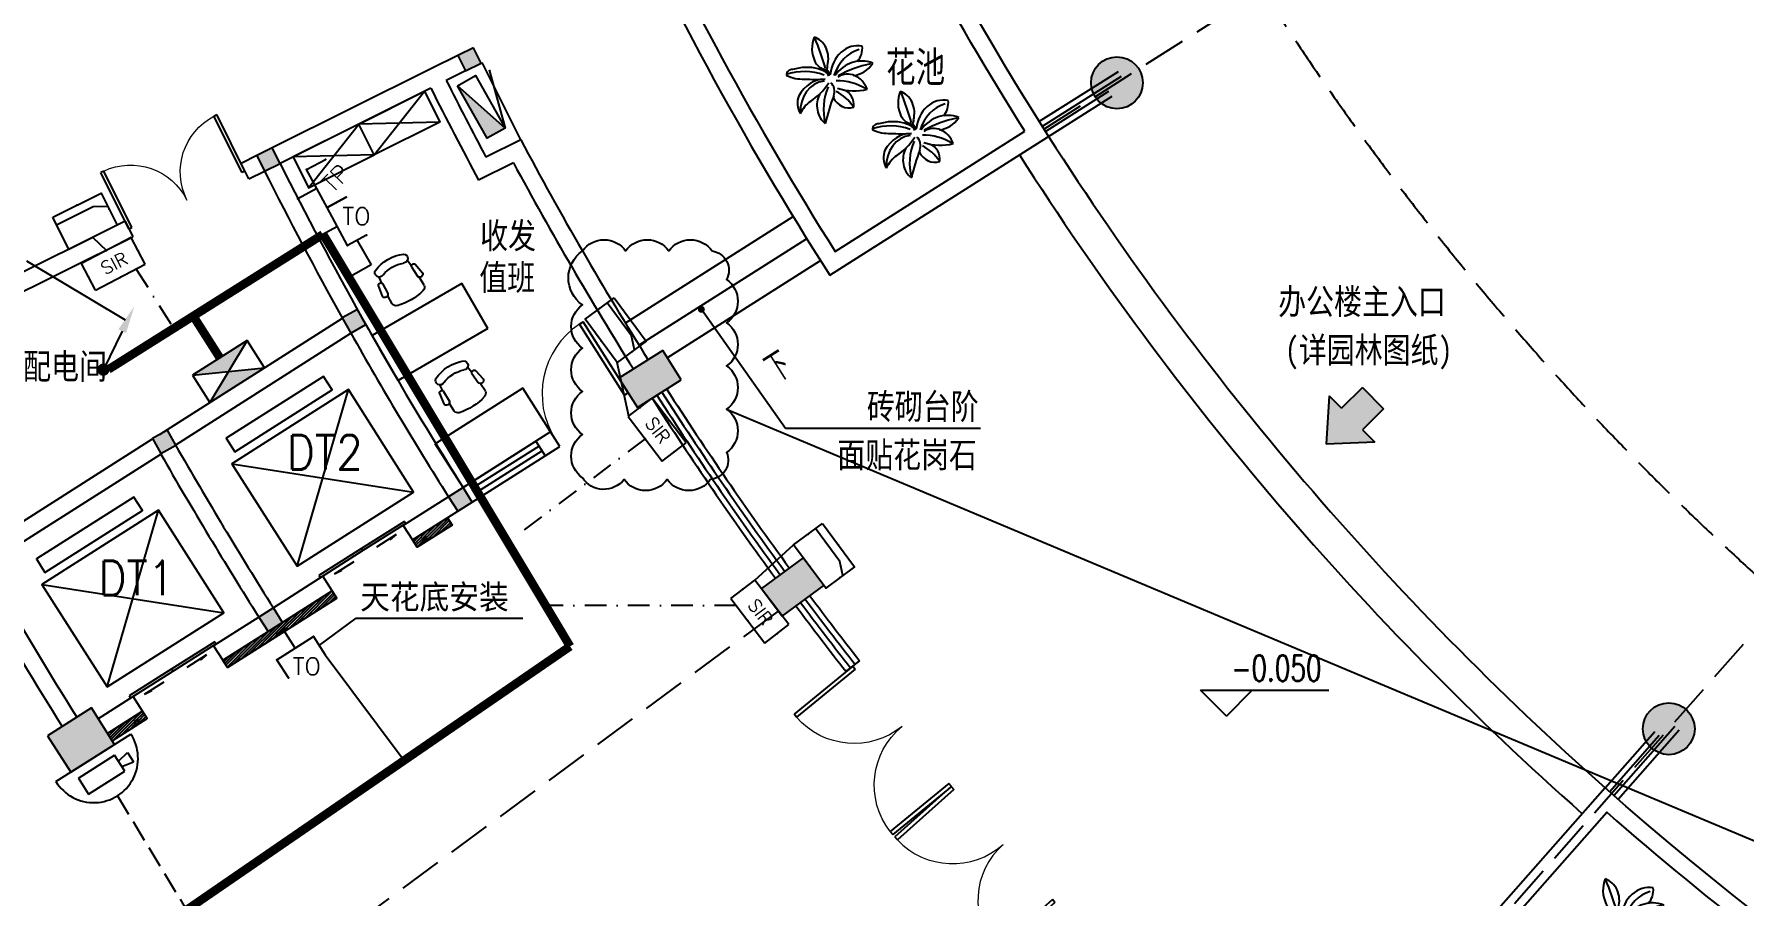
# Model space of a CAD drawing. Extents: x 13680 to 1640314, y -473492 to 65390.
# Drawn here: x 1214266 to 1234053, y -415595 to -405620 of the extents above; entities that cross this region are included whole.
import ezdxf
from ezdxf.enums import TextEntityAlignment as Align

# ---------------------------------------------------------------- set-up
doc = ezdxf.new("R2010")
doc.units = 0
doc.header["$LTSCALE"] = 1000
doc.header["$MEASUREMENT"] = 0
doc.linetypes.add('DASH', pattern=[0.35, 0.25, -0.1])
doc.linetypes.add('DASHDOT', pattern=[1, 0.5, -0.25, 0, -0.25])
for name, color, linetype in [('0-桥架', 120, 'Continuous'), ('0-电气文字', 6, 'Continuous'), ('001', 93, 'Continuous'), ('COLUMN', 255, 'Continuous'), ('CURTWALL', 4, 'Continuous'), ('DIM_ELEV', 3, 'Continuous'), ('DIM_IDEN', 8, 'Continuous'), ('DIM_LEAD', 4, 'Continuous'), ('DIM_SYMB', 3, 'Continuous'), ('EQUIP-消防', 241, 'Continuous'), ('EQUIP-通讯', 6, 'Continuous'), ('LINE', 123, 'Continuous'), ('PUB_HATCH', 8, 'Continuous'), ('PUB_TEXT', 7, 'Continuous'), ('S-提资20140812', 6, 'Continuous'), ('S-消防器材提资', 2, 'Continuous'), ('STAIR', 2, 'Continuous'), ('TC填充', 8, 'Continuous'), ('TEL_TEXT', 7, 'Continuous'), ('WALL', 255, 'Continuous'), ('WINDOW', 2, 'Continuous'), ('WIRE-照明', 120, 'Continuous'), ('安保设备SA', 241, 'Continuous'), ('装修家具', 8, 'Continuous'), ('装修家具2', 8, 'Continuous')]:
    doc.layers.add(name, color=color, linetype=linetype)
doc.styles.add('-DXTGEDITXT', font='GEDITXT', dxfattribs={"bigfont": 'DXT'})
doc.styles.add('-宋体', font='', dxfattribs={"width": 1.3})
doc.styles.add('_HZTXT', font='txt.shx', dxfattribs={"width": 0.8, "bigfont": 'HZTXT.shx'})
doc.styles.add('_TCH_DIM', font='SIMPLEX', dxfattribs={"bigfont": 'GBCBIG'})
doc.styles.add('_TEL_DIM', font='SIMPLEX', dxfattribs={"width": 0.8, "height": 3.5, "bigfont": 'HZTXT'})
doc.styles.get("Standard").update_dxf_attribs({"font": 'haiwenrs.shx', "bigfont": 'hztxt.shx'})
doc.styles.add('宋体', font='', dxfattribs={"width": 0.8})
doc.styles.get('-宋体').set_extended_font_data('NSimSun')
doc.styles.get('宋体').set_extended_font_data('SimSun')

# ---------------------------------------------------------------- blocks, each defined once
blk = doc.blocks.new('arrow')
at = {"layer": 'LINE'}
blk.add_hatch(color=256, dxfattribs=at).paths.add_polyline_path([(158881, -26663), (158126, -27494), (158533, -27494), (158533, -28180), (159228, -28180), (159228, -27494), (159635, -27494)])
blk.add_line((158533, -28180), (159228, -28180), dxfattribs=at)
for points in [[(158126, -27494), (158881, -26663)], [(159635, -27494), (158881, -26663)], [(158126, -27494), (158533, -27494)], [(158533, -28180), (158533, -27494)], [(159228, -27494), (159635, -27494)], [(159228, -28180), (159228, -27494)]]:
    blk.add_lwpolyline(points, dxfattribs=at)
blk = doc.blocks.new('dgfsadf')
at = {"layer": 'STAIR'}
for p, q in [((792700, -191091), (795200, -193291)), ((792700, -193291), (795200, -191091))]:
    blk.add_line(p, q, dxfattribs=at)
for points in [[(792700, -191091), (795200, -191091), (795200, -193291), (792700, -193291)], [(792863, -193444), (794950, -193444), (794950, -193732), (792863, -193732)]]:
    blk.add_lwpolyline(points, close=True, dxfattribs=at)
blk = doc.blocks.new('xfx-gz')
at = {"layer": 'S-消防器材提资'}
blk.add_hatch(color=8, dxfattribs=at).paths.add_polyline_path([(0, 240), (0, 0), (700, 0)])
at = {"layer": 'S-消防器材提资', "color": 8}
for p, q in [((678, 408), (0, 240)), ((0, 240), (700, 0))]:
    blk.add_line(p, q, dxfattribs=at)
blk.add_lwpolyline([(700, 0), (700, 240), (0, 240), (0, 0)], close=True, dxfattribs=at)
blk = doc.blocks.new('$DorLib2D$00000001')
for p, q in [((0.45, 0.975), (0.5, 0.975)), ((0.45, 0), (0.45, 0.975)), ((0.5, 0), (0.5, 0.975)), ((0.5, 0), (0.45, 0))]:
    blk.add_line(p, q)
at = {"lineweight": 13}
blk.add_arc((0.475, 0), 0.975, 91.4693, 180, dxfattribs=at)
blk = doc.blocks.new('$TCHSYS$WIN2D')
for p, q in [((-0.5, 0.5), (0.5, 0.5)), ((-0.5, 0.5), (-0.5, -0.5)), ((0.5, 0.5), (0.5, -0.5)), ((0.5, 0.167), (-0.5, 0.167)), ((0.5, -0.167), (-0.5, -0.167)), ((-0.5, -0.5), (0.5, -0.5))]:
    blk.add_line(p, q)
blk = doc.blocks.new('$DorLib2D$00000130')
at = {"color": 0, "linetype": 'Continuous'}
for p, q in [((-0.533, 0.66), (-0.533, 0.513)), ((0, 0.66), (-0.533, 0.66)), ((0, 0.513), (0, 0.66)), ((0.533, 0.66), (0, 0.66)), ((0.533, 0.66), (0.533, 0.513)), ((0, 0.513), (-0.533, 0.513)), ((0.533, 0.513), (0, 0.513)), ((-0.385, 0.269), (-0.14, 0.269)), ((-0.385, 0.269), (-0.3, 0.214)), ((-0.3, 0.214), (-0.3, 0.269)), ((0.385, 0.269), (0.14, 0.269)), ((0.3, 0.214), (0.3, 0.269)), ((0.385, 0.269), (0.3, 0.214))]:
    blk.add_line(p, q, dxfattribs=at)
blk = doc.blocks.new('$DorLib2D$00000002')
for p, q in [((-0.5, 0), (-0.5, 0.4875)), ((-0.475, 0.4875), (-0.5, 0.4875)), ((-0.475, 0), (-0.475, 0.4875)), ((0.475, 0), (0.475, 0.4875)), ((0.475, 0.4875), (0.5, 0.4875)), ((0.5, 0), (0.5, 0.4875)), ((-0.5, 0), (-0.475, 0)), ((0.5, 0), (0.475, 0))]:
    blk.add_line(p, q)
at = {"lineweight": 13}
for centre, start, end in [((-0.4875, 0), 0, 88.53072), ((0.4875, 0), 91.46928, 180)]:
    blk.add_arc(centre, 0.4875, start, end, dxfattribs=at)
blk = doc.blocks.new('$plan$00001750')
for centre, major_axis, start_param, end_param in [((16.8, 114.1, 0), (0, 93.6), 1.11499, 2.093287), ((-72.7, 77.6, 0), (0, 80.4), 4.397262, 6.022737), ((-906.4, -317.8, 0), (0, 1105.1), -1.239328, -1.130587), ((102.3, 6.8, 0), (0, 117.6), -0.15394, 1.454168), ((61.5, 115.7, 0), (0, 66.3), 3.895366, 4.823018), ((-11.2, 95.2, 0), (0, 55.8), 2.093287, 2.903508), ((135.9, -35.4, 0), (0, 149.6), 0.232593, 1.216172), ((115.2, -76.6, 0), (0, 145.8), -0.327582, 0.869146), ((81.2, 125, 0), (0, 107.5), 3.185365, 4.080908), ((-90.7, -250.9, 0), (0, 282.2), -0.29903, 0.271271), ((-136.3, 16.5, 0), (0, 22.1), -0.198318, 1.519784), ((-97.2, 182.8, 0), (0, 178.6), 2.752054, 3.192925), ((-82.1, -168.1, 0), (0, 214.5), -0.229406, 0.279503), ((-14.3, -130.4, 0), (0, 134.8), 0.006525, 0.98348), ((-52.2, 650.1, 0), (0, 647.1), 3.074241, 3.208944), ((-72.3, -107.1, 0), (0, 152.6), -0.543635, -0.247289), ((-15.8, 48.3, 0), (0, 10.7), 2.323546, 5.135051), ((-34.5, 5.9, 0), (0, 38.1), -1.346537, -0.64172), ((68, 97.5, 0), (0, 108), 2.147448, 2.37262), ((65.2, -67.8, 0), (0, 89.4), -1.16237, 0.476727), ((236.4, -496.4, 0), (0, 565.5), 0.184502, 0.439209), ((-60.6, -82.9, 0), (0, 64), 1.13134, 2.191687), ((-11.4, -113, 0), (0, 110.2), 0.088349, 1.614951), ((-172.4, 142.6, 0), (0, 250.1), 3.648841, 4.062189), ((20, -90.8, 0), (0, 76.4), 1.003755, 2.575446), ((124.4, -103.9, 0), (0, 170.9), 1.08569, 1.869881), ((648.3, -373.6, 0), (0, 806.9), 1.165791, 1.296816), ((-16.2, -39.9, 0), (0, 39.9), 4.307384, 5.60765), ((28.9, -265.6, 0), (0, 263.4), -0.480231, 0.019303), ((-38.1, -210.3, 0), (0, 184.8), -0.902467, -0.408308), ((88.5, 220.1, 0), (0, 258.2), 2.869623, 3.355493), ((37.8, -91.2, 0), (0, 58.7), 4.618785, 5.982588), ((-13.8, -180.8, 0), (0, 122.9), 0.550497, 1.054887), ((70.2, -20.4, 0), (0, 79), 2.124352, 3.403386)]:
    blk.add_ellipse(centre, major_axis=major_axis, ratio=0.853879, start_param=start_param, end_param=end_param)
blk = doc.blocks.new('$plan$00001751')
at = {"xscale": 3.2199, "yscale": 3.2199, "zscale": 3.2199}
blk.add_blockref('$plan$00001750', (0, 0), dxfattribs=at)
blk = doc.blocks.new('A$C00DD16A7')
at = {"layer": 'WALL'}
h = blk.add_hatch(dxfattribs=at)
h.set_pattern_fill('ANSI31', color=8, scale=15)
h.set_pattern_definition([(45, (-30687.793, -41431.23), (-16.83798, 16.83798), [])])
h.paths.add_polyline_path([(-1654, -1393), (-1680, -1351), (-1638, -1324), (-1611, -1366), (-1527, -1313), (-1581, -1228), (-1986, -1485), (-1932, -1570)])
h.paths.add_polyline_path([(-652, -639), (-598, -723), (-28, -361), (-39, -345), (88, -264), (98, -281), (668, 81), (615, 165)])
h.paths.add_polyline_path([(1597, 670), (1681, 723), (1654, 766), (1697, 792), (1723, 750), (2002, 927), (1949, 1012), (1544, 755)])
at = {"layer": 'WALL', "color": 2}
for points in [[(1544, 755), (1949, 1012), (2002, 927), (1597, 670)], [(-598, -723), (668, 81), (615, 165), (-652, -639)], [(-1932, -1570), (-1527, -1313), (-1581, -1228), (-1986, -1485)]]:
    blk.add_lwpolyline(points, close=True, dxfattribs=at)
for points in [[(1654, 766), (1681, 723), (1723, 750), (1697, 792), (1654, 766)], [(-39, -345), (-28, -361), (98, -281), (88, -264), (-39, -345)], [(-1680, -1351), (-1654, -1393), (-1611, -1366), (-1638, -1324), (-1680, -1351)]]:
    blk.add_lwpolyline(points, dxfattribs=at)
at = {"layer": 'WALL', "color": 1}
for centre in [(1689, 758), (-1646, -1358)]:
    blk.add_circle(centre, 15, dxfattribs=at)
blk = doc.blocks.new('A$C6DCB248D')
at = {"layer": '装修家具', "color": 8}
for p, q in [((50, 1272), (50, 672)), ((50, 1272), (50, 672)), ((1250, 1272), (50, 1272)), ((50, 1272), (100, 1272)), ((1250, 1272), (1250, 672)), ((1250, 672), (50, 672))]:
    blk.add_line(p, q, dxfattribs=at)
at = {"layer": '装修家具2', "color": 8}
for p, q in [((435, 471), (437, 366)), ((865, 471), (863, 366)), ((403, 207), (380, 334)), ((456, 212), (452, 341)), ((453, 202), (460, 126)), ((847, 202), (840, 126)), ((844, 212), (848, 341)), ((897, 207), (920, 334))]:
    blk.add_line(p, q, dxfattribs=at)
for centre, radius, start, end in [((503, 453), 70.3, 112.4327, 165.4917), ((650, -168), 708, 75.758, 104.242), ((797, 453), 70.3, 14.5083, 67.5673), ((417, 332), 36.8, 14.0068, 176.4868), ((429, 218), 27.9, 202.2235, 347.7173), ((871, 218), 27.9, 192.2827, 337.7765), ((883, 332), 36.8, 3.5132, 165.9932), ((488, 82), 51.9, 60.3175, 238.735), ((650, 489), 489, 247.2611, 292.7389), ((650, 497), 394, 249.7134, 290.2866), ((812, 82), 51.9, 301.265, 119.6825)]:
    blk.add_arc(centre, radius, start, end, dxfattribs=at)
blk = doc.blocks.new('A$C44F7551D')
at = {"layer": '装修家具', "color": 8}
for p, q in [((0, 400), (850, 0)), ((850, 400), (0, 0))]:
    blk.add_line(p, q, dxfattribs=at)
blk.add_lwpolyline([(0, 400), (0, 0), (850, 0), (850, 400)], close=True, dxfattribs=at)
blk = doc.blocks.new('1FX')
at = {"layer": '001'}
h = blk.add_hatch(color=256, dxfattribs=at)
edge = h.paths.add_edge_path()
edge.add_arc((1222754.3, -422345.8), 300, 0, 360)
h = blk.add_hatch(color=256, dxfattribs=at)
edge = h.paths.add_edge_path()
edge.add_arc((1229141.5, -429824.2), 300, 0, 360)
at = {"layer": 'PUB_HATCH', "linetype": 'ByBlock'}
for points in [[(1215126.4, -422028.4), (1215215.6, -422207.4), (1215394.6, -422118.2), (1215305.4, -421939.2)], [(1212799.5, -423188.5), (1212888.8, -423367.5), (1213067.8, -423278.3), (1212978.5, -423099.3)], [(1213788.6, -425068.2), (1213886.4, -425242.7), (1214060.8, -425144.9), (1213963.1, -424970.4)], [(1211590, -426463.8), (1211688.3, -426638), (1211862.5, -426539.7), (1211764.2, -426365.5)], [(1215017.3, -427137.3), (1215124.4, -427306.1), (1215293.3, -427199), (1215186.1, -427030.1)], [(1212821.9, -428530.5), (1212929, -428699.4), (1213097.9, -428592.2), (1212990.7, -428423.3)]]:
    blk.add_hatch(color=256, dxfattribs=at).paths.add_polyline_path(points)
at = {"layer": 'PUB_HATCH'}
for points in [[(1216990.1, -425766.8), (1217204.4, -426104.6), (1217711, -425783.1), (1217496.7, -425445.3)], [(1218640.4, -428199.9), (1218878.1, -428521.6), (1219360.7, -428165.1), (1219123, -427843.4)], [(1210377.5, -429904.1), (1210645.4, -430326.2), (1211152, -430004.7), (1210884.1, -429582.6)]]:
    blk.add_hatch(color=256, dxfattribs=at).paths.add_polyline_path(points)
at = {"layer": '001'}
for centre in [(1222754.3, -422345.8), (1229141.5, -429824.2)]:
    blk.add_circle(centre, 300, dxfattribs=at)
at = {"layer": 'COLUMN', "linetype": 'ByBlock'}
for p, q in [((1215305.4, -421939.2), (1215126.4, -422028.4)), ((1215126.4, -422028.4), (1215215.6, -422207.4)), ((1215394.6, -422118.2), (1215305.4, -421939.2)), ((1215215.6, -422207.4), (1215394.6, -422118.2)), ((1212978.5, -423099.3), (1212799.5, -423188.5)), ((1212799.5, -423188.5), (1212888.8, -423367.5)), ((1213067.8, -423278.3), (1212978.5, -423099.3)), ((1212888.8, -423367.5), (1213067.8, -423278.3)), ((1213963.1, -424970.4), (1213788.6, -425068.2)), ((1214060.8, -425144.9), (1213963.1, -424970.4)), ((1213788.6, -425068.2), (1213886.4, -425242.7)), ((1213886.4, -425242.7), (1214060.8, -425144.9)), ((1211764.2, -426365.5), (1211590, -426463.8)), ((1211862.5, -426539.7), (1211764.2, -426365.5)), ((1211590, -426463.8), (1211688.3, -426638)), ((1211688.3, -426638), (1211862.5, -426539.7)), ((1215186.1, -427030.1), (1215017.3, -427137.3)), ((1215017.3, -427137.3), (1215124.4, -427306.1)), ((1215124.4, -427306.1), (1215293.3, -427199)), ((1215293.3, -427199), (1215186.1, -427030.1)), ((1212990.7, -428423.3), (1212821.9, -428530.5)), ((1212821.9, -428530.5), (1212929, -428699.4)), ((1212929, -428699.4), (1213097.9, -428592.2)), ((1213097.9, -428592.2), (1212990.7, -428423.3))]:
    blk.add_line(p, q, dxfattribs=at)
at = {"layer": 'COLUMN'}
for p, q in [((1217496.7, -425445.3), (1216990.1, -425766.8)), ((1217711, -425783.1), (1217496.7, -425445.3)), ((1216990.1, -425766.8), (1217204.4, -426104.6)), ((1217204.4, -426104.6), (1217711, -425783.1)), ((1219123, -427843.4), (1218640.4, -428199.9)), ((1219360.7, -428165.1), (1219123, -427843.4)), ((1218878.1, -428521.6), (1219360.7, -428165.1)), ((1218640.4, -428199.9), (1218878.1, -428521.6)), ((1210884.1, -429582.6), (1210377.5, -429904.1)), ((1211152, -430004.7), (1210884.1, -429582.6)), ((1210377.5, -429904.1), (1210645.4, -430326.2)), ((1210645.4, -430326.2), (1211152, -430004.7))]:
    blk.add_line(p, q, dxfattribs=at)
at = {"layer": 'CURTWALL'}
blk.add_line((1219620.4, -429162.8), (1219775.2, -429036.1), dxfattribs=at)
for radius, start, end in [(41400, 212.67679, 216.17319), (41333.3, 212.67724, 216.17274), (41266.7, 212.67769, 216.17229), (41200, 212.67814, 216.17184), (41333.3, 216.72722, 218.04905), (41266.7, 216.72767, 218.04703), (41200, 216.72811, 218.04501), (41400, 216.72677, 218.05106), (41333.3, 220.54438, 220.54762), (41266.7, 220.5464, 220.54802)]:
    blk.add_arc((1252221.3, -403645.3), radius, start, end, dxfattribs=at)
at = {"layer": 'DIM_ELEV'}
for p, q in [((1224020.8, -429676.5), (1223720.8, -429376.5)), ((1223720.8, -429376.5), (1225207.8, -429376.5)), ((1224020.8, -429676.5), (1224320.8, -429376.5))]:
    blk.add_line(p, q, dxfattribs=at)
at = {"layer": 'DIM_LEAD'}
blk.add_line((1217944.7, -424968.2), (1218917.3, -426345.2), dxfattribs=at)
at = {"layer": 'DIM_LEAD', "const_width": 40}
blk.add_lwpolyline([(1217933.2, -424951.9, 1), (1217956.3, -424984.5, 1)], format="xyb", close=True, dxfattribs=at)
at = {"layer": 'DIM_SYMB'}
blk.add_lwpolyline([(1218655.2, -425408.2, 0, 0, 0), (1218218.6, -424759.4, 80, 0, 0), (1218051.1, -424510.5, 0, 0, 0)], format="xyseb", dxfattribs=at)
at = {"layer": 'LINE'}
for p, q in [((1222769.4, -422217.6), (1221854.8, -422794.3)), ((1222805.2, -422274.2), (1221890.5, -422851)), ((1221927.7, -422909.5), (1222662, -422443.5)), ((1219430.8, -424573.4), (1222697.9, -422500)), ((1228405.3, -430508.1), (1228980.4, -429855.7)), ((1228455.5, -430552.4), (1229030.7, -429900)), ((1228505, -430596), (1229212.9, -429793.1)), ((1228555.3, -430640.3), (1229263.1, -429837.4))]:
    blk.add_line(p, q, dxfattribs=at)
at = {"layer": 'LINE', "linetype": 'DASH', "ltscale": 2}
blk.add_line((1218833.5, -428461.3), (1213042, -432739), dxfattribs=at)
at = {"layer": 'LINE'}
for points in [[(1213321.2, -403645.3), (1216321.3, -403645.3, 0.1430327), (1221963.7, -422966, 0.1423211)], [(1246448.8, -440091), (1246605.3, -439103.3, -0.1430316), (1228405.3, -430508.1), (1226421.3, -432758.4)], [(1230807.2, -435880.8, -0.0334174), (1226703.6, -432740.6), (1228423, -430790.3, 0.0332776), (1232234.7, -433707.7, 0.0332776)]]:
    blk.add_lwpolyline(points, format="xyb", dxfattribs=at)
blk.add_lwpolyline([(1221687.6, -422904.2, -0.0332768), (1219402.5, -418683.1), (1217033, -419753, 0.0334167), (1219492.4, -424297.2), (1221687.6, -422904.2)], format="xyb", close=True, dxfattribs=at)
for points in [[(1221910.1, -422881.6), (1221910, -422881.6)], [(1217062.3, -425128.8), (1219007.3, -423894.5)], [(1217221.3, -425383.1), (1219162.8, -424151.1)], [(1217550, -425529.9), (1219323.5, -424404.4)]]:
    blk.add_lwpolyline(points, dxfattribs=at)
for centre, radius, start, end in [((1252221.8, -403646), 38900, 204.29891, 212.5462), ((1252221.3, -403645.3), 35900, 212.5596, 228.4404), ((1252221.3, -403645.3), 36300, 212.5596, 228.4404)]:
    blk.add_arc(centre, radius, start, end, dxfattribs=at)
at = {"layer": 'PUB_TEXT', "linetype": 'ByBlock'}
blk.add_line((1218917.3, -426345.2), (1221176.1, -426345.2), dxfattribs=at)
at = {"layer": 'TC填充', "linetype": 'DASH', "ltscale": 2}
blk.add_lwpolyline([(1221909.9, -422881.5), (1224443, -421274, 0.0707981), (1230464.2, -428323.9), (1226562.4, -432749.6)], format="xyb", dxfattribs=at)
at = {"layer": 'WALL'}
for p, q in [((1215126.4, -422028.4), (1214813.1, -422184.6)), ((1214813.1, -422184.6), (1212978.5, -423099.3)), ((1215215.6, -422207.4), (1214992, -422318.9)), ((1214813, -422408.1), (1213067.9, -423278.2)), ((1215853.9, -423006.5), (1215451.1, -423207.4)), ((1212799.6, -423188.5), (1212617.2, -423279.4)), ((1212706.4, -423458.4), (1212617.2, -423279.4)), ((1212706.4, -423458.4), (1212888.9, -423367.5)), ((1215769.3, -423272.2), (1215366.4, -423473.1)), ((1211274.8, -423948.7), (1208324.9, -425419.5)), ((1211274.8, -423948.7), (1211364, -424127.7)), ((1208414.2, -425598.4), (1211364, -424127.7)), ((1211679.4, -426413.4), (1213790.1, -425070.9)), ((1211860.1, -426535.5), (1213888.1, -425245.6)), ((1216199.3, -426387.1), (1216030.5, -426494.3)), ((1216306.5, -426556), (1216199.3, -426387.1)), ((1209564.9, -427758.2), (1211592.6, -426468.5)), ((1216030.5, -426494.3), (1216137.6, -426663.1)), ((1216137.6, -426663.1), (1216306.5, -426556)), ((1209663.8, -427932.3), (1211687.5, -426645.2)), ((1215270.6, -426976.5), (1215186.2, -427030)), ((1215377.7, -427145.4), (1215270.6, -426976.5)), ((1215017.3, -427137.3), (1214493.7, -427469.5)), ((1215293.3, -427199), (1215377.7, -427145.4)), ((1214600.9, -427638.4), (1215124.4, -427306.1)), ((1214493.7, -427469.5), (1214600.9, -427638.4)), ((1213565, -428058.9), (1212990.9, -428423.2)), ((1213672.1, -428227.8), (1213565, -428058.9)), ((1213097.9, -428592.2), (1213672.1, -428227.8)), ((1212821.9, -428530.5), (1212298.3, -428862.8)), ((1212405.5, -429031.6), (1212929, -428699.4)), ((1212298.3, -428862.8), (1212405.5, -429031.6)), ((1211369.5, -429452.2), (1210964.5, -429709.2)), ((1211476.7, -429621), (1211369.5, -429452.2)), ((1211071.7, -429878.1), (1211476.7, -429621))]:
    blk.add_line(p, q, dxfattribs=at)
at = {"layer": 'WALL', "color": 8, "linetype": 'ByBlock'}
blk.add_line((1215853.9, -423006.5), (1215407.7, -422111.6), dxfattribs=at)
at = {"layer": 'WALL'}
for centre, radius, start, end in [((1252217.8, -403647.1), 41846.1, 206.63685, 208.28017), ((1252217.8, -403647.1), 41646.1, 206.6375, 208.01346), ((1252217.8, -403647.1), 41196.1, 208.02999, 212.12231), ((1252221.3, -403645.3), 44000, 206.63022, 209.13587), ((1252221.3, -403645.3), 43800, 206.63082, 209.26608), ((1252217.8, -403647.1), 41396.1, 208.29953, 212.12299), ((1252221.3, -403645.3), 43800, 209.26608, 210.37498), ((1252221.4, -403645.3), 44000.1, 209.40074, 212.26978), ((1252221.4, -403645.3), 43800.1, 210.37498, 212.26918), ((1258815.8, -399566.4), 54153.8, 209.87605, 212.19943), ((1258815.8, -399566.4), 54353.8, 209.88068, 212.20017), ((1252221.3, -403645.3), 49000, 210.00001, 212.10768), ((1252221.3, -403645.3), 49200, 210.06988, 212.10828)]:
    blk.add_arc(centre, radius, start, end, dxfattribs=at)
at = {"layer": 'WINDOW'}
blk.add_line((1219618.4, -429160.2), (1219777.2, -429038.6), dxfattribs=at)
at = {"extrusion": (0, 0, -1), "xscale": 0.6399999999490995, "yscale": 0.6399999999490995, "zscale": -0.6400000000000005, "rotation": 147.5429523574442}
for p in [(-850817.5, -803404), (-848620.9, -804801.1)]:
    blk.add_blockref('dgfsadf', p, dxfattribs=at)
at = {"layer": 'DIM_IDEN', "linetype": 'ByBlock'}
for p in [(1219427.5, -422316.2, 0), (1220423.7, -422945.2, 0), (1228582.6, -432063.1, 0)]:
    blk.add_blockref('$plan$00001751', p, dxfattribs=at)
at = {"layer": 'LINE', "xscale": -0.5000000000261767, "yscale": 0.5, "zscale": 0.5, "rotation": 134.5240678494281}
blk.add_blockref('arrow', (1159968.7, -379239.8), dxfattribs=at)
at = {"layer": 'S-提资20140812', "xscale": -1, "rotation": 299.5342879159383}
blk.add_blockref('xfx-gz', (1215465.8, -422988.4), dxfattribs=at)
at = {"layer": 'WALL'}
blk.add_blockref('A$C00DD16A7', (1213057.3, -428392.9), dxfattribs=at)
at = {"layer": 'WINDOW'}
for name, p, xscale, yscale, zscale, rotation in [('$DorLib2D$00000002', (1211990.6, -423703.6), -1500.000000000001, 1500, 1500, 26.50000307625172), ('$DorLib2D$00000001', (1216675.1, -426203.6), 1000.000000000011, 1000.000000000011, 1000.000000000011, 32.39999994227048), ('$TCHSYS$WIN2D', (1215704.1, -426819.8), 899.9999999999877, 200, 899.9999999999877, 32.39999994226963), ('$DorLib2D$00000130', (1214082.9, -427848.6), 1100.000000000019, 200, 1100.000000000019, 32.3999999422699), ('$DorLib2D$00000130', (1211887.5, -429241.9), 1100.00000000001, 200, 1100.00000000001, 32.39999994227199), ('$DorLib2D$00000002', (1220267.8, -429795.9), 1800.000000000012, -1800, 1800.000000000012, 309.2967149376561), ('$DorLib2D$00000002', (1221437, -431162.7), -1799.999999999992, -1799.999999999992, -1799.999999999992, 311.7928802328346)]:
    blk.add_blockref(name, p, dxfattribs=dict(at, xscale=xscale, yscale=yscale, zscale=zscale, rotation=rotation))
at = {"layer": '装修家具', "color": 8, "xscale": -1}
for name, p, rotation in [('A$C44F7551D', (1213980.1, -422823.4), 206.5000030762459), ('A$C6DCB248D', (1213753.1, -424716.3), 210.089859880982), ('A$C6DCB248D', (1214462.6, -425983.2), 212.3999999422691)]:
    blk.add_blockref(name, p, dxfattribs=dict(at, rotation=rotation))
at = {"layer": '装修家具', "color": 8, "rotation": 206.5000030762449}
blk.add_blockref('A$C44F7551D', (1213980.1, -422823.4), dxfattribs=at)
at = {"layer": 'PUB_TEXT', "linetype": 'Continuous', "ltscale": 1.1, "style": '-DXTGEDITXT', "width": 0.9}
for s, p in [('花池', (1220081.3, -422375.6)), ('DT2', (1213146.8, -426823.2)), ('DT1', (1210966, -428279.1))]:
    blk.add_text(s, height=400, dxfattribs=at).set_placement(p)
at = {"layer": 'PUB_TEXT', "linetype": 'ByBlock', "style": '宋体', "width": 0.8}
for s, p in [('收发', (1215384, -424263.3)), ('值班', (1215374.3, -424746.6)), ('办公楼主入口', (1224620.7, -425026.8)), ('(详园林图纸)', (1224698.8, -425586.6)), ('配电间', (1210094.8, -425775.8)), ('砖砌台阶', (1219861.2, -426240.2)), ('面贴花岗石', (1219517.4, -426800.2))]:
    blk.add_text(s, height=296.2, dxfattribs=at).set_placement(p)
at = {"layer": 'PUB_TEXT', "style": '_TCH_DIM'}
blk.add_text('下', height=337.6, rotation=32.4, dxfattribs=at).set_placement((1218821.2, -425841.7))
at = {"layer": 'PUB_TEXT', "style": '_TCH_DIM', "width": 0.705882}
blk.add_text('-0.050', height=297.5, dxfattribs=at).set_placement((1224077.8, -429271.5))
at = {"layer": 'WALL', "color": 2, "style": '_HZTXT', "width": 0.8, "flags": 8}
blk.add_attdef('北', text='', height=500, rotation=8, dxfattribs=at).set_placement((1194354.1, -399376.5), align=Align.MIDDLE)
blk = doc.blocks.new('$TelecSys$00000079')
for p, q in [((0.7, 0.7), (0, 0)), ((0.104, 0.104), (0.104, 0.104)), ((-0.104, -0.104), (-0.104, -0.104))]:
    blk.add_line(p, q)
at = {"const_width": 0.142}
blk.add_lwpolyline([(-0.071, 0, 1), (0.071, 0, 1)], format="xyb", close=True, dxfattribs=at)
blk.add_solid([(0.63, 0.77), (0.77, 0.63), (1.15, 1.15)])
at = {"width": 0.8, "flags": 9}
blk.add_attdef('A', (0, 0), '', height=0.00002, dxfattribs=at)
blk = doc.blocks.new('$equip$00001921')
for p, q in [((0.65, 0.325), (-0.65, 0.325)), ((0.65, 0.325), (-0.65, -0.325)), ((-0.65, 0.325), (0.65, -0.325)), ((-0.65, 0.325), (-0.65, -0.325)), ((0.65, -0.325), (0.65, 0.325)), ((-0.65, -0.325), (0.65, -0.325))]:
    blk.add_line(p, q)
for p in [(-0.65, 0), (0, 0.325), (0.65, 0), (0, -0.325)]:
    blk.add_point(p)
for points in [[(-0.65, 0.325), (0, 0), (0.65, 0.325)], [(0, 0), (-0.65, -0.325), (0.65, -0.325)]]:
    blk.add_solid(points)
at = {"layer": 'TEL_TEXT', "style": '_TEL_DIM', "flags": 1}
blk.add_attdef('A', text='', height=0.00002, dxfattribs=at).set_placement((0, 0), align=Align.MIDDLE_CENTER)
blk = doc.blocks.new('$equip$00001847')
for p, q in [((-0.5, 0.499), (-0.5, 0.999)), ((0.5, 0.999), (0.5, 0.499)), ((0.5, 0.499), (-0.5, 0.499)), ((0, 0.5), (0, 0))]:
    blk.add_line(p, q)
for p in [(-0.5, 0.999), (0.5, 0.999), (-0.5, 0.499), (0.5, 0.499), (0, 0)]:
    blk.add_point(p)
at = {"color": 7, "style": '_TEL_DIM'}
blk.add_attdef('$TEXT$', text='', height=0.4, dxfattribs=at).set_placement((0, 0.999), align=Align.MIDDLE_CENTER)
at = {"color": 7, "style": '_TEL_DIM', "flags": 1}
blk.add_attdef('A', text='', height=0.00002, dxfattribs=at).set_placement((0, 0), align=Align.MIDDLE_CENTER)
blk = doc.blocks.new('A$C59FF3FA0')
at = {"layer": '安保设备SA'}
for p, q in [((0, 724), (1426, 724)), ((334, 575), (334, 273)), ((334, 575), (1024, 575)), ((1024, 273), (1024, 575)), ((1024, 461), (1224, 500)), ((1024, 361), (1224, 322)), ((1224, 500), (1224, 322)), ((334, 273), (1024, 273))]:
    blk.add_line(p, q, dxfattribs=at)
blk.add_ellipse((713, 713), major_axis=(-713, 11), ratio=1, start_param=0.00047, end_param=3.17192, dxfattribs=at)
blk = doc.blocks.new('$equip$00001876')
at = {"color": 0, "linetype": 'Continuous'}
blk.add_lwpolyline([(-0.625, 0.415), (0.625, 0.415), (0.625, -0.415), (-0.625, -0.415)], close=True, dxfattribs=at)
blk.add_lwpolyline([(0.625, 0.075), (0.325, 0.215), (-0.625, 0.215)], dxfattribs=at)
for p in [(0, 0.415), (-0.625, 0), (0.625, 0), (0, -0.415)]:
    blk.add_point(p)
at = {"layer": 'TEL_TEXT', "style": '_TEL_DIM', "flags": 1}
blk.add_attdef('A', text='', height=0.00002, dxfattribs=at).set_placement((0, 0), align=Align.MIDDLE_CENTER)
blk = doc.blocks.new('$equip$00001889')
for p, q in [((-0.65, 0.35), (-0.65, -0.35)), ((0.65, 0.35), (-0.65, 0.35)), ((0.65, 0.35), (0.65, -0.35)), ((-0.65, -0.35), (0.65, -0.35))]:
    blk.add_line(p, q)
for p in [(-0.65, 0), (0, 0.35), (0.65, 0), (0, -0.35)]:
    blk.add_point(p)
at = {"color": 7, "style": '_TEL_DIM'}
blk.add_attdef('$TEXT$', text='', height=0.3, dxfattribs=at).set_placement((-0.02, -0.003), align=Align.MIDDLE_CENTER)
at = {"color": 7, "style": '_TEL_DIM', "flags": 1}
blk.add_attdef('A', text='', height=0.00002, dxfattribs=at).set_placement((0, 0), align=Align.MIDDLE_CENTER)
blk = doc.blocks.new('$equip$00001867')
for p, q in [((-0.5, 0.499), (-0.5, 0.999)), ((0.5, 0.999), (0.5, 0.499)), ((0.5, 0.499), (-0.5, 0.499)), ((0, 0.5), (0, 0))]:
    blk.add_line(p, q)
for p in [(-0.5, 0.999), (0.5, 0.999), (-0.5, 0.499), (0.5, 0.499), (0, 0)]:
    blk.add_point(p)
at = {"color": 7, "style": '_TEL_DIM'}
blk.add_attdef('$TEXT$', text='', height=0.4, dxfattribs=at).set_placement((0, 0.999), align=Align.MIDDLE_CENTER)
at = {"color": 7, "style": '_TEL_DIM', "flags": 1}
blk.add_attdef('A', text='', height=0.00002, dxfattribs=at).set_placement((0, 0), align=Align.MIDDLE_CENTER)

msp = doc.modelspace()

# ---------------------------------------------------------------- linework, layer by layer
at = {"layer": '0-桥架', "color": 6, "const_width": 100}
for points in [[(1215124.866, -409501.725), (1217606.397, -407939.138)], [(1217609.7, -407937.058), (1220468.796, -412707.395)], [(1216107.046, -408883.26), (1216416.394, -409369.643)], [(1220468.796, -412707.395), (1213459.285, -417526.813)]]:
    msp.add_lwpolyline(points, dxfattribs=at)
at = {"layer": '0-电气文字', "color": 6, "linetype": 'Continuous'}
for p, q in [((1214177.992, -408243.04), (1215317.816, -408926.035)), ((1217565.171, -412698.825), (1217991.996, -412380.922)), ((1217991.996, -412380.922), (1219919.87, -412380.922))]:
    msp.add_line(p, q, dxfattribs=at)
at = {"layer": 'WIRE-照明'}
for p, q in [((1214944.909, -407972.398), (1215102.179, -408124.045)), ((1218003.97, -408008.063), (1218164.776, -408289.396)), ((1218164.776, -408289.396), (1217899.096, -408441.256)), ((1221148.205, -410040.935), (1221015.344, -409420.894)), ((1222280.299, -409961.608), (1280892.669, -434591.571)), ((1222605.019, -411940.316), (1223056.356, -411531.572)), ((1217632.255, -412804.3), (1218548.591, -414027.64))]:
    msp.add_line(p, q, dxfattribs=at)
at = {"layer": 'WIRE-照明', "linetype": 'DASHDOT', "ltscale": 0.5}
for p, q in [((1215446.59, -408339.186), (1215879.435, -409026.583)), ((1221337.292, -410305.495), (1219746.5, -411502.261)), ((1222388.661, -412233.325), (1220222.582, -412233.325))]:
    msp.add_line(p, q, dxfattribs=at)
at = {"layer": 'WIRE-照明', "linetype": 'DASH'}
msp.add_line((1215229.993, -414437.025), (1216029.492, -415759.657), dxfattribs=at)
at = {"layer": 'WIRE-照明'}
msp.add_lwpolyline([(1220611.895, -408130.012, -0.52056705), (1221111.895, -408130.012, -0.52056705), (1221611.895, -408130.012, -0.52056705), (1222111.895, -408130.012, -0.52056705), (1222280.299, -408461.608, -0.52056705), (1222280.299, -408961.608, -0.52056705), (1222280.299, -409461.608, -0.52056705), (1222280.299, -409961.608, -0.52056705), (1222280.299, -410461.608, -0.52056705), (1222092.925, -410774.234, -0.52056705), (1221592.925, -410774.234, -0.52056705), (1221092.925, -410774.234, -0.52056705), (1220611.895, -410755.264, -0.52056705), (1220611.895, -410255.264, -0.52056705), (1220611.895, -409755.264, -0.52056705), (1220611.895, -409255.264, -0.52056705), (1220611.895, -408755.264, -0.52056705)], format="xyb", close=True, dxfattribs=at)

# ---------------------------------------------------------------- block references
msp.add_blockref('1FX', (4043.544, 16162.546))
at = {"layer": 'EQUIP-消防', "xscale": 576.9230769218944, "yscale": 576.9230769218944, "zscale": 576.9230769218944, "rotation": 32.4570476254594}
msp.add_blockref('$equip$00001921', (1216515.068, -409524.786), dxfattribs=at)
at = {"layer": 'EQUIP-通讯'}
ref = msp.add_blockref('$equip$00001867', (1217317.284, -407527.292), dxfattribs=dict(at, xscale=499.9999999999999, yscale=499.9999999999999, zscale=500, rotation=298.4693544623165))
ref.add_attrib('$TEXT$', 'TP', dxfattribs={"layer": '0', "color": 7, "height": 200, "rotation": 45.5693566, "style": '_TEL_DIM'}).set_placement((1217756.381, -407289.186), align=Align.MIDDLE_CENTER)
for p, xscale, yscale, zscale, rotation in [((1214852.323, -407786.699), 499.9999999999283, 499.9999999999283, 499.9999999999283, 26.50000307624293), ((1220996.589, -409046.246), 499.9999999999282, 499.9999999999282, 499.9999999999282, 306.4499785940728), ((1223408.927, -411659.66), 499.9999999999282, 499.9999999999282, 499.9999999999282, 306.4499785940728)]:
    msp.add_blockref('$equip$00001876', p, dxfattribs=dict(at, xscale=xscale, yscale=yscale, zscale=zscale, rotation=rotation))
ref = msp.add_blockref('$equip$00001847', (1217555.599, -407966.662), dxfattribs=dict(at, xscale=499.9999999999998, yscale=499.9999999999998, zscale=499.9999999999998, rotation=298.4497917305873))
ref.add_attrib('$TEXT$', 'TO', dxfattribs={"layer": '0', "color": 7, "height": 200, "style": '_TEL_DIM'}).set_placement((1217994.777, -407728.705), align=Align.MIDDLE_CENTER)
ref = msp.add_blockref('$equip$00001889', (1215183.088, -408279.218), dxfattribs=dict(at, xscale=499.9999999998683, yscale=499.9999999998683, zscale=499.9999999998683, rotation=207.5380265209355))
ref.add_attrib('$TEXT$', 'SIR', dxfattribs={"layer": '0', "color": 7, "height": 150, "rotation": 27.5380549, "style": '_TEL_DIM'}).set_placement((1215191.231, -408273.196), align=Align.MIDDLE_CENTER)
ref = msp.add_blockref('$equip$00001889', (1221476.151, -410198.99), dxfattribs=dict(at, xscale=499.9999999998684, yscale=499.9999999998684, zscale=499.9999999998684, rotation=127.4880020387654))
ref.add_attrib('$TEXT$', 'SIR', dxfattribs={"layer": '0', "color": 7, "height": 150, "rotation": 307.4880304, "style": '_TEL_DIM'}).set_placement((1221483.489, -410205.971), align=Align.MIDDLE_CENTER)
ref = msp.add_blockref('$equip$00001889', (1222663.953, -412304.701), dxfattribs=dict(at, xscale=499.9999999998684, yscale=499.9999999998684, zscale=499.9999999998684, rotation=127.4880020387654))
ref.add_attrib('$TEXT$', 'SIR', dxfattribs={"layer": '0', "color": 7, "height": 150, "rotation": 307.4880304, "style": '_TEL_DIM'}).set_placement((1222671.292, -412311.681), align=Align.MIDDLE_CENTER)
ref = msp.add_blockref('$equip$00001847', (1217153.241, -412516.991), dxfattribs=dict(at, xscale=500, yscale=500, zscale=500, rotation=212.4570476425558))
ref.add_attrib('$TEXT$', 'TO', dxfattribs={"layer": '0', "color": 7, "height": 200, "style": '_TEL_DIM'}).set_placement((1217421.306, -412938.466), align=Align.MIDDLE_CENTER)
at = {"layer": 'WIRE-照明', "xscale": 499.9999999999972, "yscale": 499.9999999999972, "zscale": 499.9999999999972, "rotation": 18.94446113126986}
msp.add_blockref('$TelecSys$00000079', (1215067.222, -409503.762), dxfattribs=at)
at = {"layer": '安保设备SA', "xscale": 0.7195327878220787, "yscale": 0.7195327878220787, "zscale": 0.7195327878220787, "rotation": 32.3999999451378}
msp.add_blockref('A$C59FF3FA0', (1214796.858, -414711.901), dxfattribs=at)

# ---------------------------------------------------------------- texts
at = {"layer": '0-电气文字', "color": 6, "linetype": 'Continuous', "style": '-宋体', "width": 0.9}
msp.add_text('天花底安装', height=280, dxfattribs=at).set_placement((1218039.702, -412274.802))

doc.saveas('drawing.dxf')
